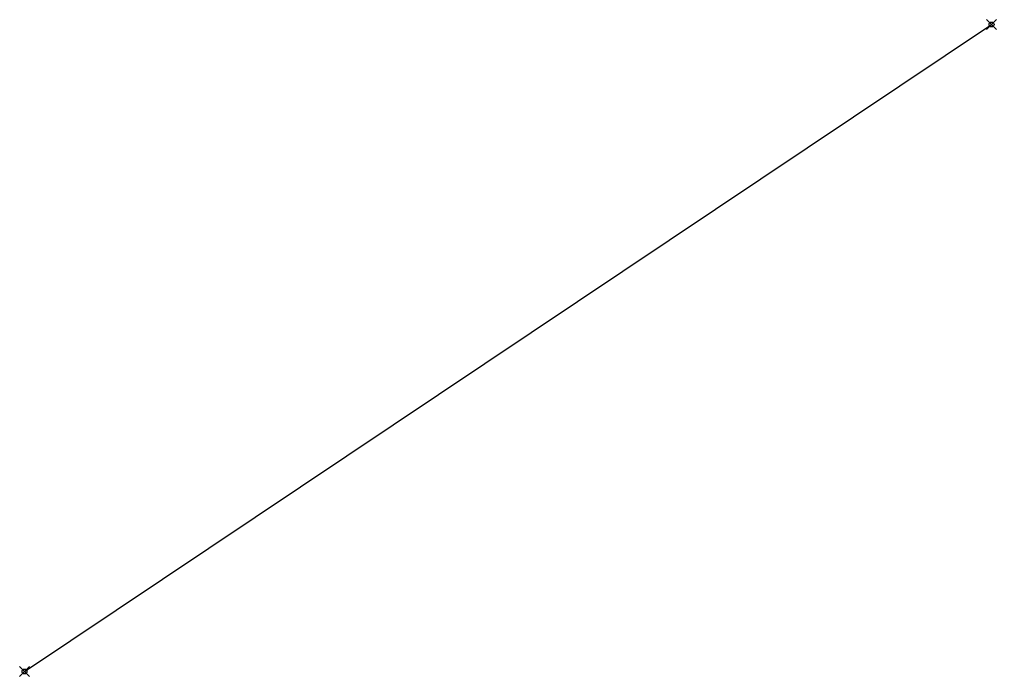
# Model space of a CAD drawing. Header units: millimetres. Extents: x 63 to 262, y 108 to 241.
import ezdxf

# ---------------------------------------------------------------- set-up
doc = ezdxf.new("R2010")
doc.units = ezdxf.units.MM
doc.header["$PDMODE"] = 35
doc.header["$PDSIZE"] = -5
doc.layers.add('v1', color=7, linetype='Continuous')
doc.layers.add('v2', color=7, linetype='Continuous')

msp = doc.modelspace()

# ---------------------------------------------------------------- linework, layer by layer
at = {"extrusion": (-0.587785, 0, 0.809017)}
msp.add_line((64.35, 108.9, -34.79), (260.88, 240.36, 108), dxfattribs=at)
at = {"layer": 'v1'}
msp.add_point((64.35, 108.9, -34.79), dxfattribs=at)
at = {"layer": 'v2'}
msp.add_point((260.88, 240.36, 108), dxfattribs=at)

doc.saveas('drawing.dxf')
